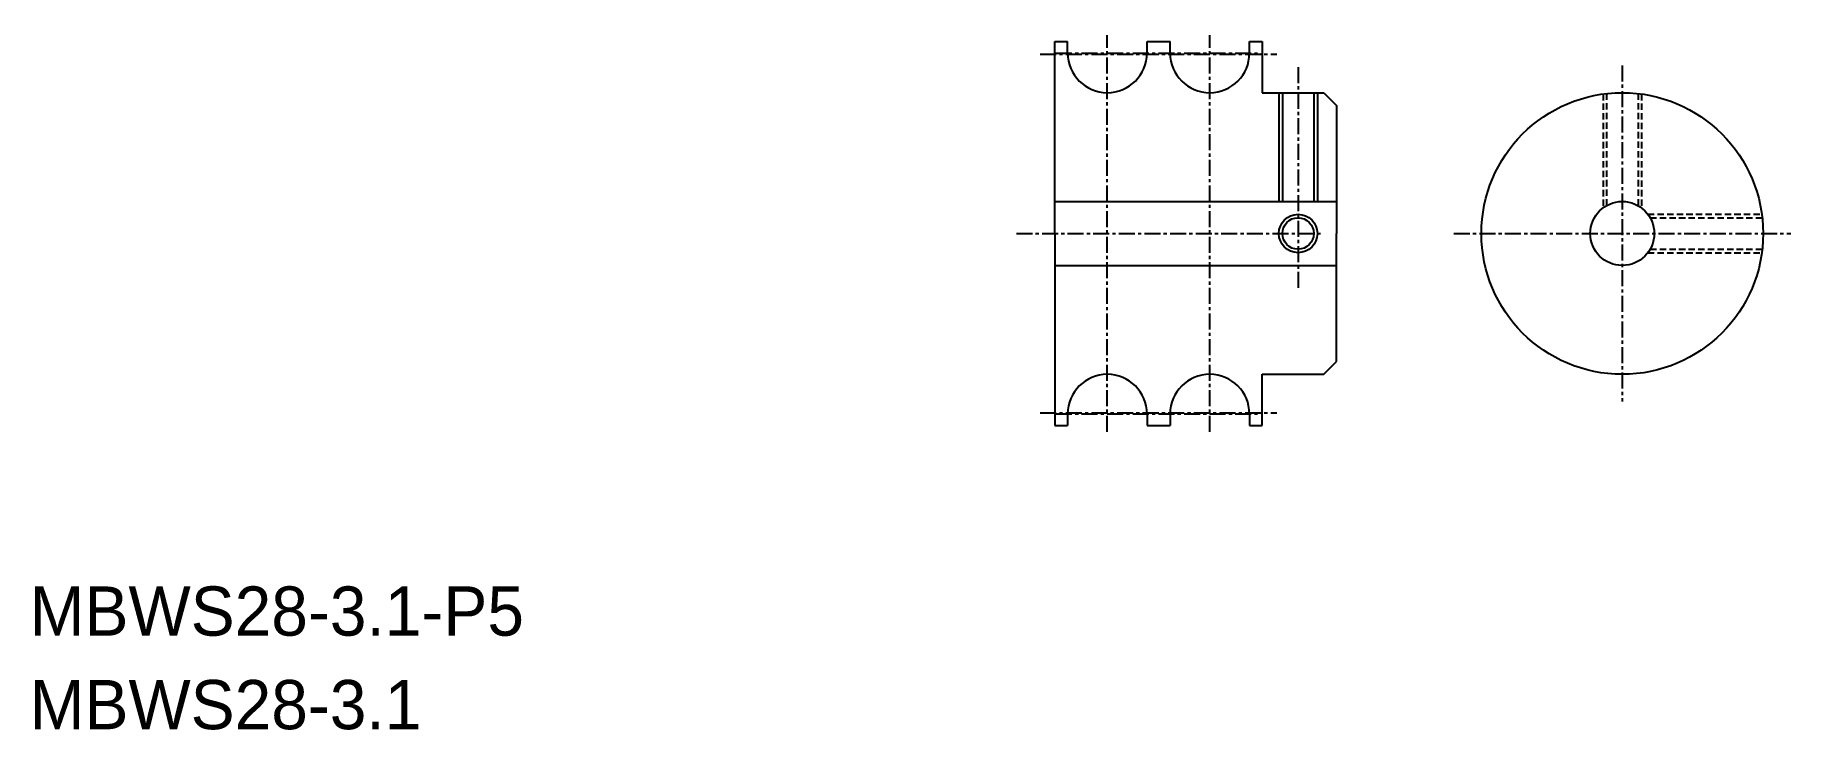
# Model space of a CAD drawing. Extents: x -31 to 106, y -11 to 43.
import ezdxf

# ---------------------------------------------------------------- set-up
doc = ezdxf.new("R2010")
doc.units = 0
doc.linetypes.add('CENTER', pattern=[2, 1.25, -0.25, 0.25, -0.25])
doc.linetypes.add('DASHED', pattern=[0.75, 0.5, -0.25])
doc.layers.get('0').update_dxf_attribs({"linetype": 'CONTINUOUS'})
doc.layers.add('CENTER', color=1, linetype='CENTER')

msp = doc.modelspace()

# ---------------------------------------------------------------- linework, layer by layer
at = {"color": 7, "linetype": 'CONTINUOUS'}
for p, q in [((48.32, 27.73), (48.32, 42.73)), ((48.32, 42.73), (49.32, 42.73)), ((49.32, 41.83), (49.32, 42.73)), ((55.52, 41.83), (55.52, 42.73)), ((55.52, 42.73), (57.32, 42.73)), ((57.32, 41.83), (57.32, 42.73)), ((63.52, 42.73), (64.52, 42.73)), ((63.52, 41.83), (63.52, 42.73)), ((64.52, 42.73), (64.52, 38.73)), ((64.52, 38.73), (69.32, 38.73)), ((66.09, 38.73), (66.09, 30.23)), ((68.55, 38.73), (68.55, 30.23)), ((69.32, 38.73), (70.32, 37.73)), ((70.32, 37.73), (70.32, 27.73)), ((48.32, 30.23), (70.32, 30.23)), ((48.32, 27.73), (48.32, 12.73)), ((70.32, 17.73), (70.32, 27.73)), ((48.32, 25.23), (70.32, 25.23)), ((64.52, 16.73), (69.32, 16.73)), ((64.52, 12.73), (64.52, 16.73)), ((69.32, 16.73), (70.32, 17.73)), ((48.32, 12.73), (49.32, 12.73)), ((49.32, 13.63), (49.32, 12.73)), ((55.52, 13.63), (55.52, 12.73)), ((55.52, 12.73), (57.32, 12.73)), ((57.32, 13.63), (57.32, 12.73)), ((63.52, 13.63), (63.52, 12.73)), ((63.52, 12.73), (64.52, 12.73))]:
    msp.add_line(p, q, dxfattribs=at)
at = {"color": 3, "linetype": 'CONTINUOUS'}
for p, q in [((65.82, 38.73), (65.82, 30.23)), ((68.82, 38.73), (68.82, 30.23))]:
    msp.add_line(p, q, dxfattribs=at)
at = {"color": 3, "linetype": 'DASHED'}
for p, q in [((91.13, 38.63), (91.13, 29.73)), ((91.4, 38.66), (91.4, 29.91)), ((93.86, 38.66), (93.86, 29.91)), ((94.13, 38.63), (94.13, 29.73)), ((94.63, 29.23), (103.53, 29.23)), ((94.81, 28.96), (103.57, 28.96)), ((94.63, 26.23), (103.53, 26.23)), ((94.81, 26.5), (103.57, 26.5))]:
    msp.add_line(p, q, dxfattribs=at)
at = {"color": 7, "linetype": 'CONTINUOUS'}
for centre, radius in [((92.63, 27.73), 11), ((92.63, 27.73), 2.5), ((67.32, 27.73), 1.23)]:
    msp.add_circle(centre, radius, dxfattribs=at)
at = {"color": 3, "linetype": 'CONTINUOUS'}
msp.add_circle((67.32, 27.73), 1.5, dxfattribs=at)
at = {"color": 7, "linetype": 'CONTINUOUS'}
for centre, start, end in [((52.42, 41.83), 180, 0), ((60.42, 41.83), 180, 0), ((52.42, 13.63), 360, 180), ((60.42, 13.63), 360, 180)]:
    msp.add_arc(centre, 3.1, start, end, dxfattribs=at)
at = {"layer": 'CENTER', "color": 1, "linetype": 'CENTER'}
for p, q in [((52.42, 12.23), (52.42, 43.23)), ((60.42, 12.23), (60.42, 43.23)), ((47.18, 41.73), (65.65, 41.73)), ((48.41, 41.83), (64.42, 41.83)), ((67.32, 40.73), (67.32, 23.23)), ((92.63, 40.86), (92.63, 14.6)), ((45.32, 27.73), (69.32, 27.73)), ((79.47, 27.73), (105.8, 27.73)), ((47.18, 13.73), (65.65, 13.73)), ((48.41, 13.63), (64.42, 13.63))]:
    msp.add_line(p, q, dxfattribs=at)

# ---------------------------------------------------------------- texts
at = {"color": 7, "linetype": 'CONTINUOUS'}
for s, height, p in [('MBWS28-3.1-P5', 3.8472, (-31.73, -3.69)), ('MBWS28-3.1', 3.847, (-31.73, -11))]:
    msp.add_text(s, height=height, dxfattribs=at).set_placement(p)

doc.saveas('drawing.dxf')
